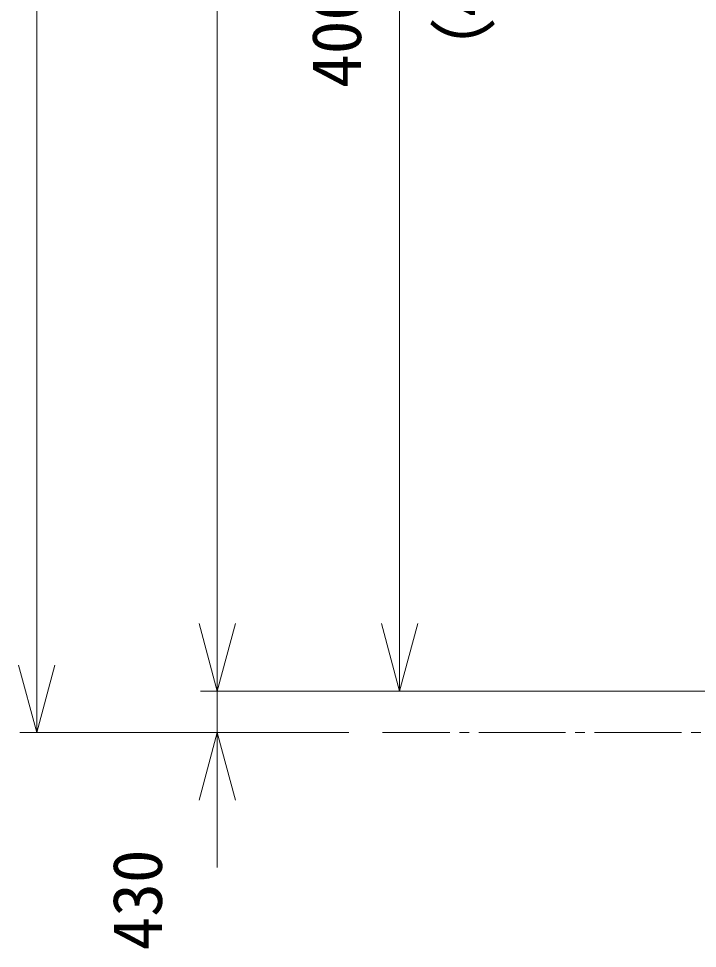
# Model space of a CAD drawing. Units: millimetres, scale not verified. Extents: x -32409 to 32443, y -43405 to 44769.
# Drawn here: x -31394 to -24359, y -28276 to -18635 of the extents above; entities that cross this region are included whole.
import ezdxf
from ezdxf.enums import TextEntityAlignment as Align

# ---------------------------------------------------------------- set-up
doc = ezdxf.new("R2010")
doc.units = ezdxf.units.MM
doc.header["$LTSCALE"] = 100
doc.linetypes.add('CHAIN2', pattern=[12, 9, -1, 1, -1])
doc.layers.add('0-5_05 寸法', color=7, linetype='Continuous', lineweight=18)
doc.layers.add('0-6_22 躯体・土木、中心線', color=1, linetype='CHAIN2', lineweight=18)
doc.styles.add('ＭＳ ゴシック', font='')
doc.styles.get('ＭＳ ゴシック').set_extended_font_data('MS Gothic')

msp = doc.modelspace()

# ---------------------------------------------------------------- linework, layer by layer
at = {"layer": '0-5_05 寸法'}
for p, q in [((-31206, 11802.7), (-31206, -25338.8)), ((-29334.4, -24908.8), (-29334.4, 11691.2)), ((-27445.1, -24908.8), (-27445.1, -6308.8)), ((-29334.4, -24908.8), (-29334.4, -24208.8)), ((-29334.4, -25608.8), (-29334.4, -24908.8)), ((-29334.4, -25608.8), (-29334.4, -24908.8)), ((-27445.1, -25608.8), (-27445.1, -24908.8)), ((-31206, -26038.8), (-31206, -25338.8)), ((-22299.5, -25608.8), (-29509.4, -25608.8)), ((-22299.5, -25608.8), (-29509.4, -25608.8)), ((-29334.4, -26038.8), (-29334.4, -25608.8)), ((-22299.5, -25608.8), (-27620.1, -25608.8)), ((-27972.5, -26038.8), (-31381, -26038.8)), ((-27972.5, -26038.8), (-29509.4, -26038.8)), ((-29334.4, -26038.8), (-29334.4, -26738.8)), ((-29334.4, -26738.8), (-29334.4, -27438.8))]:
    msp.add_line(p, q, dxfattribs=at)
for points in [[(-29146.9, -24908.8), (-29334.4, -25608.8), (-29522, -24908.8)], [(-29146.9, -24908.8), (-29334.4, -25608.8), (-29522, -24908.8)], [(-27257.5, -24908.8), (-27445.1, -25608.8), (-27632.7, -24908.8)], [(-31018.4, -25338.8), (-31206, -26038.8), (-31393.5, -25338.8)], [(-29522, -26738.8), (-29334.4, -26038.8), (-29146.9, -26738.8)]]:
    msp.add_lwpolyline(points, dxfattribs=at)
at = {"layer": '0-6_22 躯体・土木、中心線'}
msp.add_line((-17324.5, -26038.8), (-27622.5, -26038.8), dxfattribs=at)

# ---------------------------------------------------------------- texts
at = {"layer": '0-5_05 寸法', "style": 'ＭＳ ゴシック'}
for s, p in [('（4m強化タワー）', (-26372.6, -19319.3)), ('4000×5=20000', (-27690.1, -19353.8)), ('430', (-29753.7, -28297.2))]:
    msp.add_text(s, height=513.2, rotation=90, dxfattribs=at).set_placement(p, align=Align.BOTTOM_LEFT)

doc.saveas('drawing.dxf')
